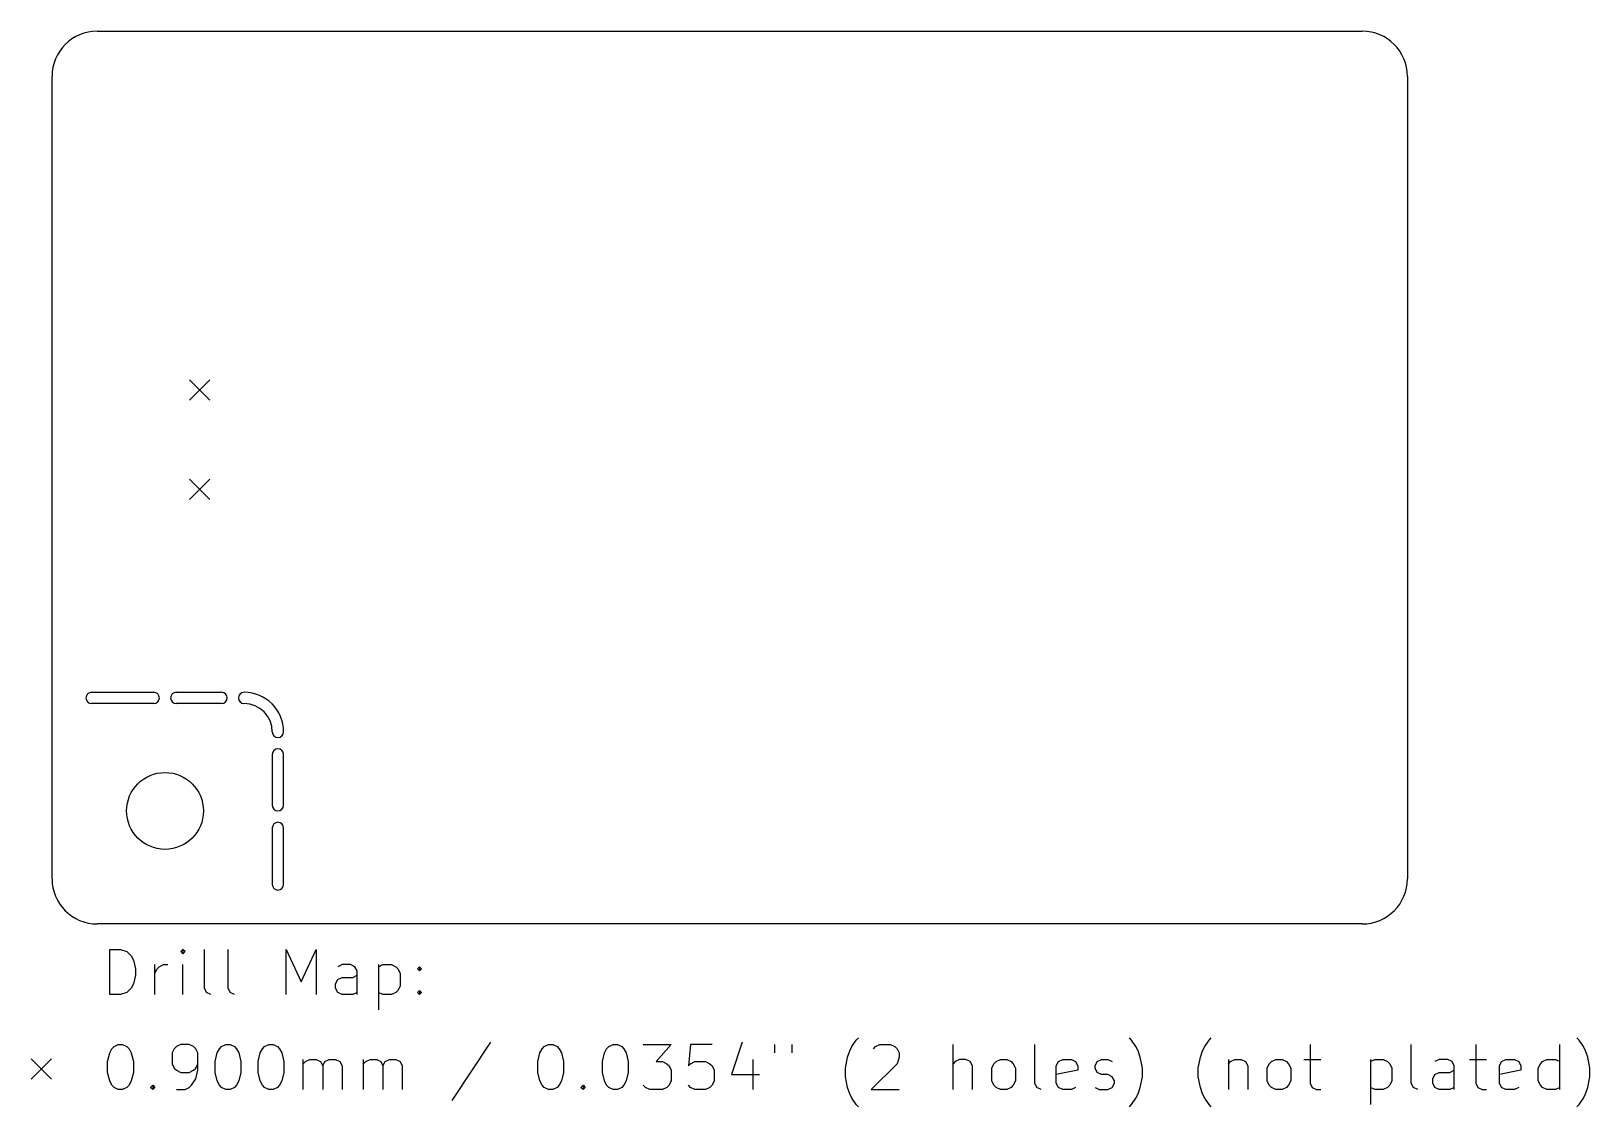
# Model space of a CAD drawing. Extents: x 99.1 to 168.1, y -68.1 to -20.5.
import ezdxf

# ---------------------------------------------------------------- set-up
doc = ezdxf.new("R2010")
doc.units = 0
doc.layers.add('BLACK', color=7, linetype='CONTINUOUS')

msp = doc.modelspace()

# ---------------------------------------------------------------- linework, layer by layer
at = {"layer": 'BLACK', "linetype": 'CONTINUOUS'}
for p, q in [((102, -20.5), (158, -20.5)), ((100, -58), (100, -22.5)), ((160, -22.5), (160, -58)), ((106.087, -35.9243), (106.987, -36.8242)), ((106.987, -35.9243), (106.087, -36.8242)), ((106.087, -40.3242), (106.987, -41.2242)), ((106.987, -40.3242), (106.087, -41.2242)), ((101.75, -49.75), (104.5, -49.75)), ((104.5, -50.25), (101.75, -50.25)), ((105.5, -49.75), (107.5, -49.75)), ((107.5, -50.25), (105.5, -50.25)), ((109.75, -52.5), (109.75, -54.75)), ((110.25, -54.75), (110.25, -52.5)), ((109.75, -55.75), (109.75, -58.25)), ((110.25, -58.25), (110.25, -55.75)), ((158, -60), (102, -60)), ((102.551, -63.1298), (102.551, -61.1298)), ((102.551, -61.1298), (103.027, -61.1298)), ((103.027, -61.1298), (103.313, -61.225)), ((103.313, -61.225), (103.504, -61.4155)), ((105.789, -61.1298), (105.694, -61.225)), ((105.694, -61.225), (105.789, -61.3202)), ((105.885, -61.225), (105.789, -61.1298)), ((105.789, -61.1298), (105.789, -61.3202)), ((105.789, -61.3202), (105.885, -61.225)), ((106.742, -62.844), (106.742, -61.1298)), ((107.789, -62.844), (107.789, -61.1298)), ((110.361, -63.1298), (110.361, -61.1298)), ((110.361, -61.1298), (111.027, -62.5583)), ((111.027, -62.5583), (111.694, -61.1298)), ((111.694, -61.1298), (111.694, -63.1298)), ((103.504, -61.4155), (103.599, -61.606)), ((103.599, -61.606), (103.694, -61.9869)), ((103.694, -61.9869), (103.694, -62.2726)), ((104.551, -63.1298), (104.551, -61.7964)), ((104.551, -62.1774), (104.646, -61.9869)), ((104.646, -61.9869), (104.742, -61.8917)), ((104.742, -61.8917), (104.932, -61.7964)), ((104.932, -61.7964), (105.123, -61.7964)), ((105.789, -63.1298), (105.789, -61.7964)), ((112.837, -61.7964), (112.646, -61.8917)), ((113.218, -61.7964), (112.837, -61.7964)), ((113.408, -61.8917), (113.218, -61.7964)), ((113.504, -62.0821), (113.408, -61.8917)), ((113.504, -63.1298), (113.504, -62.0821)), ((114.456, -61.7964), (114.456, -63.7964)), ((114.456, -61.8917), (114.646, -61.7964)), ((114.646, -61.7964), (115.027, -61.7964)), ((115.027, -61.7964), (115.218, -61.8917)), ((115.218, -61.8917), (115.313, -61.9869)), ((115.313, -61.9869), (115.408, -62.1774)), ((116.17, -61.9869), (116.265, -61.8917)), ((116.265, -62.0821), (116.17, -61.9869)), ((116.265, -61.8917), (116.361, -61.9869)), ((116.265, -61.8917), (116.265, -62.0821)), ((116.361, -61.9869), (116.265, -62.0821)), ((103.599, -62.6536), (103.504, -62.844)), ((103.694, -62.2726), (103.599, -62.6536)), ((112.551, -62.6536), (112.646, -62.4631)), ((112.551, -62.844), (112.551, -62.6536)), ((112.646, -62.4631), (112.837, -62.3679)), ((112.837, -62.3679), (113.313, -62.3679)), ((113.313, -62.3679), (113.504, -62.2726)), ((115.408, -62.7488), (115.313, -62.9393)), ((115.408, -62.1774), (115.408, -62.7488)), ((103.027, -63.1298), (102.551, -63.1298)), ((103.313, -63.0345), (103.027, -63.1298)), ((103.504, -62.844), (103.313, -63.0345)), ((106.837, -63.0345), (106.742, -62.844)), ((107.027, -63.1298), (106.837, -63.0345)), ((107.885, -63.0345), (107.789, -62.844)), ((108.075, -63.1298), (107.885, -63.0345)), ((112.646, -63.0345), (112.551, -62.844)), ((112.837, -63.1298), (112.646, -63.0345)), ((113.313, -63.1298), (112.837, -63.1298)), ((113.504, -63.0345), (113.313, -63.1298)), ((114.646, -63.1298), (114.456, -63.0345)), ((115.027, -63.1298), (114.646, -63.1298)), ((115.218, -63.0345), (115.027, -63.1298)), ((115.313, -62.9393), (115.218, -63.0345)), ((116.17, -63.0345), (116.265, -62.9393)), ((116.265, -63.1298), (116.17, -63.0345)), ((116.265, -62.9393), (116.361, -63.0345)), ((116.265, -62.9393), (116.265, -63.1298)), ((116.361, -63.0345), (116.265, -63.1298)), ((102.551, -65.7107), (102.646, -65.5202)), ((102.646, -65.5202), (102.742, -65.425)), ((102.742, -65.425), (102.932, -65.3298)), ((102.932, -65.3298), (103.123, -65.3298)), ((103.123, -65.3298), (103.313, -65.425)), ((103.313, -65.425), (103.408, -65.5202)), ((103.408, -65.5202), (103.504, -65.7107)), ((105.408, -65.5202), (105.313, -65.7107)), ((105.504, -65.425), (105.408, -65.5202)), ((105.694, -65.3298), (105.504, -65.425)), ((106.075, -65.3298), (105.694, -65.3298)), ((106.265, -65.425), (106.075, -65.3298)), ((106.361, -65.5202), (106.265, -65.425)), ((106.456, -65.7107), (106.361, -65.5202)), ((107.313, -65.7107), (107.408, -65.5202)), ((107.408, -65.5202), (107.504, -65.425)), ((107.504, -65.425), (107.694, -65.3298)), ((107.694, -65.3298), (107.885, -65.3298)), ((107.885, -65.3298), (108.075, -65.425)), ((108.075, -65.425), (108.17, -65.5202)), ((108.17, -65.5202), (108.265, -65.7107)), ((109.218, -65.7107), (109.313, -65.5202)), ((109.313, -65.5202), (109.408, -65.425)), ((109.408, -65.425), (109.599, -65.3298)), ((109.599, -65.3298), (109.789, -65.3298)), ((109.789, -65.3298), (109.98, -65.425)), ((109.98, -65.425), (110.075, -65.5202)), ((110.075, -65.5202), (110.17, -65.7107)), ((119.408, -65.2345), (117.694, -67.806)), ((121.599, -65.7107), (121.694, -65.5202)), ((121.694, -65.5202), (121.789, -65.425)), ((121.789, -65.425), (121.98, -65.3298)), ((121.98, -65.3298), (122.17, -65.3298)), ((122.17, -65.3298), (122.361, -65.425)), ((122.361, -65.425), (122.456, -65.5202)), ((122.456, -65.5202), (122.551, -65.7107)), ((124.456, -65.7107), (124.551, -65.5202)), ((124.551, -65.5202), (124.646, -65.425)), ((124.646, -65.425), (124.837, -65.3298)), ((124.837, -65.3298), (125.027, -65.3298)), ((125.027, -65.3298), (125.218, -65.425)), ((125.218, -65.425), (125.313, -65.5202)), ((125.313, -65.5202), (125.408, -65.7107)), ((126.17, -65.3298), (127.408, -65.3298)), ((127.408, -65.3298), (126.742, -66.0917)), ((128.265, -65.3298), (128.17, -66.2821)), ((129.218, -65.3298), (128.265, -65.3298)), ((130.551, -65.2345), (130.075, -66.6631)), ((131.98, -65.3298), (131.98, -65.7107)), ((132.742, -65.3298), (132.742, -65.7107)), ((135.313, -65.6155), (135.408, -65.425)), ((135.408, -65.425), (135.599, -65.1393)), ((135.599, -65.1393), (135.694, -65.044)), ((136.361, -65.5202), (136.456, -65.425)), ((136.456, -65.425), (136.646, -65.3298)), ((136.646, -65.3298), (137.123, -65.3298)), ((137.123, -65.3298), (137.313, -65.425)), ((137.313, -65.425), (137.408, -65.5202)), ((137.408, -65.5202), (137.504, -65.7107)), ((139.885, -67.3298), (139.885, -65.3298)), ((143.504, -67.044), (143.504, -65.3298)), ((147.789, -65.1393), (147.694, -65.044)), ((147.98, -65.425), (147.789, -65.1393)), ((148.075, -65.6155), (147.98, -65.425)), ((150.932, -65.6155), (151.027, -65.425)), ((151.027, -65.425), (151.218, -65.1393)), ((151.218, -65.1393), (151.313, -65.044)), ((155.694, -65.3298), (155.694, -67.044)), ((160.17, -67.044), (160.17, -65.3298)), ((163.027, -65.3298), (163.027, -67.044)), ((166.742, -67.3298), (166.742, -65.3298)), ((167.599, -65.1393), (167.504, -65.044)), ((167.789, -65.425), (167.599, -65.1393)), ((167.885, -65.6155), (167.789, -65.425)), ((99.075, -65.975), (99.975, -66.875)), ((99.975, -65.975), (99.075, -66.875)), ((102.456, -66.0917), (102.551, -65.7107)), ((102.456, -66.5679), (102.456, -66.0917)), ((103.504, -65.7107), (103.599, -66.0917)), ((103.599, -66.0917), (103.599, -66.5679)), ((105.313, -65.7107), (105.313, -66.1869)), ((105.313, -66.1869), (105.408, -66.3774)), ((106.361, -66.3774), (106.456, -66.1869)), ((106.456, -66.4726), (106.456, -65.7107)), ((107.218, -66.0917), (107.313, -65.7107)), ((107.218, -66.5679), (107.218, -66.0917)), ((108.265, -65.7107), (108.361, -66.0917)), ((108.361, -66.0917), (108.361, -66.5679)), ((109.123, -66.0917), (109.218, -65.7107)), ((109.123, -66.5679), (109.123, -66.0917)), ((110.17, -65.7107), (110.265, -66.0917)), ((110.265, -66.0917), (110.265, -66.5679)), ((111.123, -67.3298), (111.123, -65.9964)), ((111.123, -66.1869), (111.218, -66.0917)), ((111.218, -66.0917), (111.408, -65.9964)), ((111.408, -65.9964), (111.694, -65.9964)), ((111.694, -65.9964), (111.885, -66.0917)), ((111.885, -66.0917), (111.98, -66.2821)), ((111.98, -66.2821), (112.075, -66.0917)), ((112.075, -66.0917), (112.265, -65.9964)), ((112.265, -65.9964), (112.551, -65.9964)), ((112.551, -65.9964), (112.742, -66.0917)), ((112.742, -66.0917), (112.837, -66.2821)), ((113.789, -67.3298), (113.789, -65.9964)), ((113.789, -66.1869), (113.885, -66.0917)), ((113.885, -66.0917), (114.075, -65.9964)), ((114.075, -65.9964), (114.361, -65.9964)), ((114.361, -65.9964), (114.551, -66.0917)), ((114.551, -66.0917), (114.646, -66.2821)), ((114.646, -66.2821), (114.742, -66.0917)), ((114.742, -66.0917), (114.932, -65.9964)), ((114.932, -65.9964), (115.218, -65.9964)), ((115.218, -65.9964), (115.408, -66.0917)), ((115.408, -66.0917), (115.504, -66.2821)), ((121.504, -66.0917), (121.599, -65.7107)), ((121.504, -66.5679), (121.504, -66.0917)), ((122.551, -65.7107), (122.646, -66.0917)), ((122.646, -66.0917), (122.646, -66.5679)), ((124.361, -66.0917), (124.456, -65.7107)), ((124.361, -66.5679), (124.361, -66.0917)), ((125.408, -65.7107), (125.504, -66.0917)), ((125.504, -66.0917), (125.504, -66.5679)), ((126.742, -66.0917), (127.027, -66.0917)), ((127.027, -66.0917), (127.218, -66.1869)), ((127.218, -66.1869), (127.313, -66.2821)), ((128.17, -66.2821), (128.265, -66.1869)), ((128.265, -66.1869), (128.456, -66.0917)), ((128.456, -66.0917), (128.932, -66.0917)), ((128.932, -66.0917), (129.123, -66.1869)), ((129.123, -66.1869), (129.218, -66.2821)), ((131.027, -65.9964), (131.027, -67.3298)), ((135.123, -66.3774), (135.218, -65.9012)), ((135.218, -65.9012), (135.313, -65.6155)), ((137.408, -66.1869), (136.265, -67.3298)), ((137.504, -65.9012), (137.408, -66.1869)), ((137.504, -65.7107), (137.504, -65.9012)), ((139.98, -66.0917), (139.885, -66.1869)), ((140.17, -65.9964), (139.98, -66.0917)), ((140.456, -65.9964), (140.17, -65.9964)), ((140.646, -66.0917), (140.456, -65.9964)), ((140.742, -66.2821), (140.646, -66.0917)), ((141.599, -66.3774), (141.694, -66.1869)), ((141.694, -66.1869), (141.789, -66.0917)), ((141.789, -66.0917), (141.98, -65.9964)), ((141.98, -65.9964), (142.265, -65.9964)), ((142.265, -65.9964), (142.456, -66.0917)), ((142.456, -66.0917), (142.551, -66.1869)), ((142.551, -66.1869), (142.646, -66.3774)), ((144.456, -66.2821), (144.551, -66.0917)), ((144.551, -66.0917), (144.742, -65.9964)), ((144.742, -65.9964), (145.123, -65.9964)), ((145.123, -65.9964), (145.313, -66.0917)), ((145.313, -66.0917), (145.408, -66.2821)), ((146.17, -66.2821), (146.265, -66.0917)), ((146.265, -66.0917), (146.456, -65.9964)), ((146.456, -65.9964), (146.742, -65.9964)), ((146.742, -65.9964), (146.932, -66.0917)), ((148.17, -65.9012), (148.075, -65.6155)), ((148.265, -66.3774), (148.17, -65.9012)), ((150.742, -66.3774), (150.837, -65.9012)), ((150.837, -65.9012), (150.932, -65.6155)), ((152.075, -65.9964), (152.075, -67.3298)), ((152.075, -66.1869), (152.17, -66.0917)), ((152.17, -66.0917), (152.361, -65.9964)), ((152.361, -65.9964), (152.646, -65.9964)), ((152.646, -65.9964), (152.837, -66.0917)), ((152.837, -66.0917), (152.932, -66.2821)), ((153.789, -66.3774), (153.885, -66.1869)), ((153.885, -66.1869), (153.98, -66.0917)), ((153.98, -66.0917), (154.17, -65.9964)), ((154.17, -65.9964), (154.456, -65.9964)), ((154.456, -65.9964), (154.646, -66.0917)), ((154.646, -66.0917), (154.742, -66.1869)), ((154.742, -66.1869), (154.837, -66.3774)), ((155.408, -65.9964), (156.17, -65.9964)), ((158.361, -65.9964), (158.361, -67.9964)), ((158.361, -66.0917), (158.551, -65.9964)), ((158.551, -65.9964), (158.932, -65.9964)), ((158.932, -65.9964), (159.123, -66.0917)), ((159.123, -66.0917), (159.218, -66.1869)), ((159.218, -66.1869), (159.313, -66.3774)), ((161.408, -65.9964), (161.218, -66.0917)), ((161.789, -65.9964), (161.408, -65.9964)), ((161.98, -66.0917), (161.789, -65.9964)), ((162.075, -66.2821), (161.98, -66.0917)), ((162.742, -65.9964), (163.504, -65.9964)), ((164.075, -66.2821), (164.17, -66.0917)), ((164.17, -66.0917), (164.361, -65.9964)), ((164.361, -65.9964), (164.742, -65.9964)), ((164.742, -65.9964), (164.932, -66.0917)), ((164.932, -66.0917), (165.027, -66.2821)), ((165.789, -66.3774), (165.885, -66.1869)), ((165.885, -66.1869), (165.98, -66.0917)), ((165.98, -66.0917), (166.17, -65.9964)), ((166.17, -65.9964), (166.551, -65.9964)), ((166.551, -65.9964), (166.742, -66.0917)), ((167.98, -65.9012), (167.885, -65.6155)), ((168.075, -66.3774), (167.98, -65.9012)), ((102.551, -66.9488), (102.456, -66.5679)), ((103.599, -66.5679), (103.504, -66.9488)), ((105.408, -66.3774), (105.504, -66.4726)), ((105.504, -66.4726), (105.694, -66.5679)), ((105.694, -66.5679), (106.075, -66.5679)), ((106.075, -66.5679), (106.265, -66.4726)), ((106.17, -67.1393), (106.361, -66.8536)), ((106.265, -66.4726), (106.361, -66.3774)), ((106.361, -66.8536), (106.456, -66.4726)), ((107.313, -66.9488), (107.218, -66.5679)), ((108.361, -66.5679), (108.265, -66.9488)), ((109.218, -66.9488), (109.123, -66.5679)), ((110.265, -66.5679), (110.17, -66.9488)), ((111.98, -66.2821), (111.98, -67.3298)), ((112.837, -66.2821), (112.837, -67.3298)), ((114.646, -66.2821), (114.646, -67.3298)), ((115.504, -66.2821), (115.504, -67.3298)), ((121.599, -66.9488), (121.504, -66.5679)), ((122.646, -66.5679), (122.551, -66.9488)), ((124.456, -66.9488), (124.361, -66.5679)), ((125.504, -66.5679), (125.408, -66.9488)), ((127.313, -66.2821), (127.408, -66.4726)), ((127.408, -66.4726), (127.408, -66.9488)), ((129.218, -66.2821), (129.313, -66.4726)), ((129.313, -66.4726), (129.313, -66.9488)), ((130.075, -66.6631), (131.313, -66.6631)), ((135.123, -66.7583), (135.123, -66.3774)), ((135.218, -67.2345), (135.123, -66.7583)), ((140.742, -67.3298), (140.742, -66.2821)), ((141.599, -66.9488), (141.599, -66.3774)), ((142.646, -66.3774), (142.646, -66.9488)), ((144.456, -67.044), (144.456, -66.2821)), ((145.408, -66.4726), (144.456, -66.6631)), ((145.408, -66.2821), (145.408, -66.4726)), ((146.17, -66.3774), (146.17, -66.2821)), ((146.265, -66.5679), (146.17, -66.3774)), ((146.456, -66.6631), (146.265, -66.5679)), ((146.742, -66.6631), (146.456, -66.6631)), ((146.932, -66.7583), (146.742, -66.6631)), ((147.027, -66.9488), (146.932, -66.7583)), ((148.17, -67.2345), (148.265, -66.7583)), ((148.265, -66.7583), (148.265, -66.3774)), ((150.742, -66.7583), (150.742, -66.3774)), ((150.837, -67.2345), (150.742, -66.7583)), ((152.932, -66.2821), (152.932, -67.3298)), ((153.789, -66.9488), (153.789, -66.3774)), ((154.837, -66.3774), (154.837, -66.9488)), ((159.313, -66.3774), (159.313, -66.9488)), ((161.123, -66.8536), (161.218, -66.6631)), ((161.123, -67.044), (161.123, -66.8536)), ((161.218, -66.6631), (161.408, -66.5679)), ((161.408, -66.5679), (161.885, -66.5679)), ((161.885, -66.5679), (162.075, -66.4726)), ((162.075, -67.3298), (162.075, -66.2821)), ((164.075, -67.044), (164.075, -66.2821)), ((165.027, -66.4726), (164.075, -66.6631)), ((165.027, -66.2821), (165.027, -66.4726)), ((165.789, -66.9488), (165.789, -66.3774)), ((167.98, -67.2345), (168.075, -66.7583)), ((168.075, -66.7583), (168.075, -66.3774)), ((102.646, -67.1393), (102.551, -66.9488)), ((102.742, -67.2345), (102.646, -67.1393)), ((102.932, -67.3298), (102.742, -67.2345)), ((103.123, -67.3298), (102.932, -67.3298)), ((103.313, -67.2345), (103.123, -67.3298)), ((103.408, -67.1393), (103.313, -67.2345)), ((103.504, -66.9488), (103.408, -67.1393)), ((104.361, -67.2345), (104.456, -67.1393)), ((104.456, -67.3298), (104.361, -67.2345)), ((104.456, -67.1393), (104.551, -67.2345)), ((104.456, -67.1393), (104.456, -67.3298)), ((104.551, -67.2345), (104.456, -67.3298)), ((105.504, -67.3298), (105.885, -67.3298)), ((105.885, -67.3298), (106.075, -67.2345)), ((106.075, -67.2345), (106.17, -67.1393)), ((107.408, -67.1393), (107.313, -66.9488)), ((107.504, -67.2345), (107.408, -67.1393)), ((107.694, -67.3298), (107.504, -67.2345)), ((107.885, -67.3298), (107.694, -67.3298)), ((108.075, -67.2345), (107.885, -67.3298)), ((108.17, -67.1393), (108.075, -67.2345)), ((108.265, -66.9488), (108.17, -67.1393)), ((109.313, -67.1393), (109.218, -66.9488)), ((109.408, -67.2345), (109.313, -67.1393)), ((109.599, -67.3298), (109.408, -67.2345)), ((109.789, -67.3298), (109.599, -67.3298)), ((109.98, -67.2345), (109.789, -67.3298)), ((110.075, -67.1393), (109.98, -67.2345)), ((110.17, -66.9488), (110.075, -67.1393)), ((121.694, -67.1393), (121.599, -66.9488)), ((121.789, -67.2345), (121.694, -67.1393)), ((121.98, -67.3298), (121.789, -67.2345)), ((122.17, -67.3298), (121.98, -67.3298)), ((122.361, -67.2345), (122.17, -67.3298)), ((122.456, -67.1393), (122.361, -67.2345)), ((122.551, -66.9488), (122.456, -67.1393)), ((123.408, -67.2345), (123.504, -67.1393)), ((123.504, -67.3298), (123.408, -67.2345)), ((123.504, -67.1393), (123.599, -67.2345)), ((123.504, -67.1393), (123.504, -67.3298)), ((123.599, -67.2345), (123.504, -67.3298)), ((124.551, -67.1393), (124.456, -66.9488)), ((124.646, -67.2345), (124.551, -67.1393)), ((124.837, -67.3298), (124.646, -67.2345)), ((125.027, -67.3298), (124.837, -67.3298)), ((125.218, -67.2345), (125.027, -67.3298)), ((125.313, -67.1393), (125.218, -67.2345)), ((125.408, -66.9488), (125.313, -67.1393)), ((126.265, -67.2345), (126.17, -67.1393)), ((126.456, -67.3298), (126.265, -67.2345)), ((127.027, -67.3298), (126.456, -67.3298)), ((127.218, -67.2345), (127.027, -67.3298)), ((127.313, -67.1393), (127.218, -67.2345)), ((127.408, -66.9488), (127.313, -67.1393)), ((128.265, -67.2345), (128.17, -67.1393)), ((128.456, -67.3298), (128.265, -67.2345)), ((128.932, -67.3298), (128.456, -67.3298)), ((129.123, -67.2345), (128.932, -67.3298)), ((129.218, -67.1393), (129.123, -67.2345)), ((129.313, -66.9488), (129.218, -67.1393)), ((135.313, -67.5202), (135.218, -67.2345)), ((135.408, -67.7107), (135.313, -67.5202)), ((136.265, -67.3298), (137.504, -67.3298)), ((141.694, -67.1393), (141.599, -66.9488)), ((141.789, -67.2345), (141.694, -67.1393)), ((141.98, -67.3298), (141.789, -67.2345)), ((142.265, -67.3298), (141.98, -67.3298)), ((142.456, -67.2345), (142.265, -67.3298)), ((142.551, -67.1393), (142.456, -67.2345)), ((142.646, -66.9488), (142.551, -67.1393)), ((143.599, -67.2345), (143.504, -67.044)), ((143.789, -67.3298), (143.599, -67.2345)), ((144.551, -67.2345), (144.456, -67.044)), ((144.742, -67.3298), (144.551, -67.2345)), ((145.123, -67.3298), (144.742, -67.3298)), ((145.313, -67.2345), (145.123, -67.3298)), ((146.17, -67.2345), (146.361, -67.3298)), ((146.361, -67.3298), (146.742, -67.3298)), ((146.742, -67.3298), (146.932, -67.2345)), ((146.932, -67.2345), (147.027, -67.044)), ((147.027, -67.044), (147.027, -66.9488)), ((147.98, -67.7107), (148.075, -67.5202)), ((148.075, -67.5202), (148.17, -67.2345)), ((150.932, -67.5202), (150.837, -67.2345)), ((151.027, -67.7107), (150.932, -67.5202)), ((153.885, -67.1393), (153.789, -66.9488)), ((153.98, -67.2345), (153.885, -67.1393)), ((154.17, -67.3298), (153.98, -67.2345)), ((154.456, -67.3298), (154.17, -67.3298)), ((154.646, -67.2345), (154.456, -67.3298)), ((154.742, -67.1393), (154.646, -67.2345)), ((154.837, -66.9488), (154.742, -67.1393)), ((155.694, -67.044), (155.789, -67.2345)), ((155.789, -67.2345), (155.98, -67.3298)), ((155.98, -67.3298), (156.17, -67.3298)), ((158.551, -67.3298), (158.361, -67.2345)), ((158.932, -67.3298), (158.551, -67.3298)), ((159.123, -67.2345), (158.932, -67.3298)), ((159.218, -67.1393), (159.123, -67.2345)), ((159.313, -66.9488), (159.218, -67.1393)), ((160.265, -67.2345), (160.17, -67.044)), ((160.456, -67.3298), (160.265, -67.2345)), ((161.218, -67.2345), (161.123, -67.044)), ((161.408, -67.3298), (161.218, -67.2345)), ((161.885, -67.3298), (161.408, -67.3298)), ((162.075, -67.2345), (161.885, -67.3298)), ((163.027, -67.044), (163.123, -67.2345)), ((163.123, -67.2345), (163.313, -67.3298)), ((163.313, -67.3298), (163.504, -67.3298)), ((164.17, -67.2345), (164.075, -67.044)), ((164.361, -67.3298), (164.17, -67.2345)), ((164.742, -67.3298), (164.361, -67.3298)), ((164.932, -67.2345), (164.742, -67.3298)), ((165.885, -67.1393), (165.789, -66.9488)), ((165.98, -67.2345), (165.885, -67.1393)), ((166.17, -67.3298), (165.98, -67.2345)), ((166.551, -67.3298), (166.17, -67.3298)), ((166.742, -67.2345), (166.551, -67.3298)), ((167.789, -67.7107), (167.885, -67.5202)), ((167.885, -67.5202), (167.98, -67.2345)), ((135.599, -67.9964), (135.408, -67.7107)), ((135.694, -68.0917), (135.599, -67.9964)), ((147.694, -68.0917), (147.789, -67.9964)), ((147.789, -67.9964), (147.98, -67.7107)), ((151.218, -67.9964), (151.027, -67.7107)), ((151.313, -68.0917), (151.218, -67.9964)), ((167.504, -68.0917), (167.599, -67.9964)), ((167.599, -67.9964), (167.789, -67.7107))]:
    msp.add_line(p, q, dxfattribs=at)
at = {"layer": 'BLACK'}
msp.add_circle((105, -55), 1.7, dxfattribs=at)
for centre, radius, start, end in [((102, -22.5), 2, 90, 180), ((158, -22.5), 2, 0, 90), ((101.75, -50), 0.25, -270, -90), ((104.5, -50), 0.25, -90, 90), ((105.5, -50), 0.25, -270, -90), ((107.5, -50), 0.25, -90, 90), ((108.5, -50), 0.25, -270, -90), ((108.5, -51.5), 1.75, 0, 90), ((108.5, -51.5), 1.25, 0, 90), ((110, -51.5), 0.25, -180, 0), ((110, -52.5), 0.25, 0, 180), ((110, -54.75), 0.25, -180, 0), ((110, -55.75), 0.25, 0, 180), ((102, -58), 2, -180, -90), ((110, -58.25), 0.25, -180, 0), ((158, -58), 2, -90, 0)]:
    msp.add_arc(centre, radius, start, end, dxfattribs=at)

doc.saveas('drawing.dxf')
